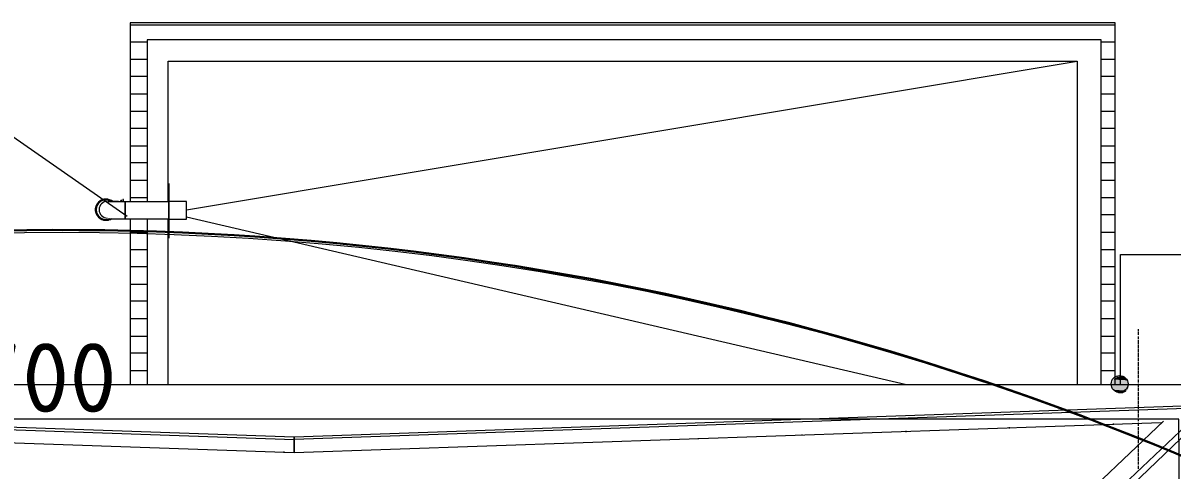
# Model space of a CAD drawing. Header units: millimetres. Extents: x -42533 to 645315, y 3457 to 82611.
# Drawn here: x 592579 to 599229, y 55482 to 58067 of the extents above; entities that cross this region are included whole.
import ezdxf

# ---------------------------------------------------------------- set-up
doc = ezdxf.new("R2010")
doc.units = ezdxf.units.MM
for name, color, linetype, true_color in [('PDF _!ЭОМ.Молниезащита', 7, 'Continuous', 0x954a95), ('PDF _Аннотация', 7, 'Continuous', 0xbababa), ('PDF _Антураж', 7, 'Continuous', 0xbababa), ('PDF _Каркас', 7, 'Continuous', 0xbababa), ('PDF _Крыша', 7, 'Continuous', 0xbababa), ('PDF _Крыша штриховка', 7, 'Continuous', 0xbababa), ('PDF _Обобщенные модели', 7, 'Continuous', 0xbababa), ('PDF _Оборудование', 7, 'Continuous', 0xbababa), ('PDF _Ограждение', 7, 'Continuous', 0xbababa), ('PDF _Оси', 7, 'Continuous', 0xbababa), ('PDF _Отметки', 7, 'Continuous', 0xbababa), ('PDF _Перекрытие', 7, 'Continuous', 0xbababa), ('PDF _Потолки', 7, 'Continuous', 0xbababa), ('PDF _Потолки штриховка', 7, 'Continuous', 0xbababa)]:
    doc.layers.add(name, color=color, linetype=linetype, true_color=true_color)
doc.layers.add('PDF _Линии', color=7, linetype='Continuous')
doc.layers.add('PDF _Текст', color=7, linetype='Continuous')
doc.styles.add('PDF ISOCPEUR', font='isocpeur.ttf')

msp = doc.modelspace()

# ---------------------------------------------------------------- linework, layer by layer
at = {"layer": 'PDF _!ЭОМ.Молниезащита', "color": 1, "lineweight": 30}
msp.add_lwpolyline([(606301.1, 30064.4, 0.304456), (607186.6, 48735.9, 0.290106), (591089.9, 56784)], format="xyb", dxfattribs=at)
at = {"layer": 'PDF _!ЭОМ.Молниезащита', "lineweight": 13}
msp.add_circle((592805, 40061.1), 16795.3, dxfattribs=at)
at = {"layer": 'PDF _Аннотация', "color": 8, "lineweight": 9}
msp.add_lwpolyline([(591691.3, 57694.6), (592110.6, 57694.6), (593182.1, 56949.2)], dxfattribs=at)
at = {"layer": 'PDF _Антураж', "color": 8, "lineweight": 18}
for points in [[(588934.1, 55856.4), (588934.1, 55839.5), (594147.8, 55657.4), (594147.8, 55585.4), (594147.8, 55657.4), (594152, 55674.3)], [(599365.7, 55776), (599365.7, 55839.5), (594147.8, 55657.4), (594147.8, 55674.3)], [(599166.7, 55754.8), (594147.8, 55581.1), (589133.1, 55754.8)]]:
    msp.add_lwpolyline(points, dxfattribs=at)
at = {"layer": 'PDF _Каркас', "lineweight": 9}
for points in [[(593076.7, 57046.2, -0.102195), (593098.8, 57034.3, 0.177321), (593059.1, 57048.8, 0.414214), (592997.7, 56987.4, -0.058285), (592999.4, 57001.6)], [(593071, 57043.3, -0.078585), (593087.7, 57036.9, -0.01656), (593091.1, 57034.8, 0.600877), (593001.9, 56987.4, 0.534911), (593081.1, 56934.6, -0.042114), (593071, 56931.5)], [(593004.7, 57005, 0.07861), (593001.9, 56987.4, 0.07861), (593004.7, 56969.8)], [(593047.2, 57043.3, 0.078585), (593030.5, 57036.9, 0.07861), (593016.6, 57025.7)], [(593073.3, 57047.2, 0.058285), (593059.1, 57048.8, 0.058285), (593045, 57047.2)], [(592999.4, 56973.2, -0.058285), (592997.7, 56987.4, 0.414214), (593059.1, 56926, 0.141631), (593091.9, 56935.5, -0.068681), (593076.7, 56928.6)], [(593000.3, 56969.8, 0.054079), (593005.4, 56957.6, 0.058285), (593014.5, 56945.3)], [(593016.6, 56949.1, 0.07861), (593030.5, 56937.9, 0.078585), (593047.2, 56931.5)], [(593045, 56927.6, 0.058285), (593059.1, 56926, 0.058285), (593073.3, 56927.6)]]:
    msp.add_lwpolyline(points, format="xyb", dxfattribs=at)
for radius, start, end in [(61.4, 136.65908, 163.3391), (57.2, 143.98145, 156.64303), (61.4, 106.65509, 133.34104), (57.2, 83.35292, 96.64708), (57.2, 203.35681, 216.64463), (61.4, 226.65908, 253.3391), (57.2, 263.35292, 276.64708)]:
    msp.add_arc((593059.1, 56987.4), radius, start, end, dxfattribs=at)
at = {"layer": 'PDF _Крыша', "color": 8, "lineweight": 9}
for points in [[(593419.3, 57033.9), (593419.3, 57847), (598679.6, 57847)], [(593525.2, 56987.3), (598679.6, 57847), (598679.6, 55975)], [(593419.3, 55975), (593419.3, 56932.2)], [(597692.8, 55975), (593525.2, 56944.9)]]:
    msp.add_lwpolyline(points, dxfattribs=at)
at = {"layer": 'PDF _Крыша штриховка', "color": 8, "lineweight": 9}
for points in [[(598285.7, 55729.4), (598285.7, 55720.9)], [(598887.2, 55750.6), (598887.2, 55742.1)], [(596485.7, 55665.8), (596485.7, 55661.6)], [(597087.1, 55687), (597087.1, 55682.8)], [(597688.5, 55708.2), (597688.5, 55699.7)], [(592885.7, 55627.7), (592885.7, 55623.5)], [(593487.1, 55606.5), (593487.1, 55602.3)], [(594685.7, 55602.3), (594685.7, 55598.1)], [(595287.1, 55623.5), (595287.1, 55619.3)], [(595888.5, 55644.7), (595888.5, 55640.4)], [(594088.5, 55589.6), (594088.5, 55581.1)]]:
    msp.add_lwpolyline(points, dxfattribs=at)
at = {"layer": 'PDF _Линии', "color": 8, "lineweight": 9}
msp.add_lwpolyline([(588718.1, 55975), (588718.1, 55500.7), (588790.1, 55521.8), (588891.7, 55856.4), (594147.8, 55674.3), (599399.6, 55856.4), (599522.5, 55627.7), (599581.7, 55610.8), (599581.7, 55975)], close=True, dxfattribs=at)
msp.add_lwpolyline([(584927.4, 11774.9), (593207.6, 11719.9), (593144, 20135.5), (599556.3, 20135.5), (599268.3, 55776), (588900.2, 55776)], dxfattribs=at)
at = {"layer": 'PDF _Обобщенные модели', "color": 8, "lineweight": 18}
for points in [[(593131.3, 57033.9), (593127.1, 57033.9), (593101.7, 57033.9)], [(593161, 57033.9), (593161, 57046.6), (593156.7, 57046.6), (593156.7, 57033.9)]]:
    msp.add_lwpolyline(points, dxfattribs=at)
msp.add_lwpolyline([(593142.7, 57039.3, -0.042545), (593150, 57040.3, 0.02838), (593145, 57039.7)], format="xyb", dxfattribs=at)
at = {"layer": 'PDF _Обобщенные модели', "lineweight": 18}
for centre, start, end in [((593152.3, 56995.9), 77.47571, 86.67665), ((593152.3, 56991.6), 80.46896, 86.68778)]:
    msp.add_arc(centre, 44.5, start, end, dxfattribs=at)
at = {"layer": 'PDF _Оборудование', "lineweight": 18}
for points in [[(593423.6, 57139.7), (593423.6, 57139.7)], [(593072, 57033.9), (593169.4, 57033.9), (593169.4, 56932.2), (593072, 56932.2)], [(593423.6, 56932.2), (593169.4, 56932.2), (593169.4, 57033.9), (593423.6, 57033.9)], [(593423.6, 56822.1), (593423.6, 56822.1)]]:
    msp.add_lwpolyline(points, dxfattribs=at)
for points in [[(593423.6, 57101.6), (593423.6, 56860.2), (593423.6, 56822.1), (593423.6, 56860.2), (593423.6, 57101.6), (593423.6, 57139.7)], [(593423.6, 56932.2), (593525.2, 56932.2), (593525.2, 57033.9), (593423.6, 57033.9)]]:
    msp.add_lwpolyline(points, close=True, dxfattribs=at)
msp.add_arc((593067.6, 56987.4), 48.7, 90.00003, 269.99997, dxfattribs=at)
at = {"layer": 'PDF _Ограждение', "color": 8, "lineweight": 9}
for points in [[(599179.4, 55763.3), (598789.7, 55394.8)], [(599348.8, 55776), (598946.4, 55394.8)], [(598997.3, 55394.8), (599374.2, 55754.8)]]:
    msp.add_lwpolyline(points, dxfattribs=at)
at = {"layer": 'PDF _Оси', "color": 8, "lineweight": 9}
for points in [[(599035.4, 56284.2), (599035.4, 56296.9)], [(599035.4, 56263), (599035.4, 56280)], [(599035.4, 56258.8), (599035.4, 56258.8)], [(599035.4, 56237.6), (599035.4, 56254.6)], [(599035.4, 56212.2), (599035.4, 56233.4)], [(599035.4, 56186.8), (599035.4, 56208)], [(599035.4, 56161.4), (599035.4, 56182.6)], [(599035.4, 56136), (599035.4, 56157.1)], [(599035.4, 56110.6), (599035.4, 56131.7)], [(599035.4, 56085.1), (599035.4, 56106.3)], [(599035.4, 56059.7), (599035.4, 56080.9)], [(599035.4, 56034.3), (599035.4, 56055.5)], [(599035.4, 56013.1), (599035.4, 56030.1)], [(599035.4, 56008.9), (599035.4, 56008.9)], [(599035.4, 55987.7), (599035.4, 56004.7)], [(599035.4, 55983.5), (599035.4, 55983.5)], [(599035.4, 55962.3), (599035.4, 55979.3)], [(599035.4, 55936.9), (599035.4, 55958.1)], [(599035.4, 55911.5), (599035.4, 55932.7)], [(599035.4, 55886.1), (599035.4, 55907.3)], [(599035.4, 55860.7), (599035.4, 55881.8)], [(599035.4, 55835.3), (599035.4, 55856.4)], [(599035.4, 55809.8), (599035.4, 55831)], [(599035.4, 55784.4), (599035.4, 55805.6)], [(599035.4, 55763.3), (599035.4, 55780.2)], [(599035.4, 55759), (599035.4, 55759)], [(599035.4, 55737.8), (599035.4, 55754.8)], [(599035.4, 55733.6), (599035.4, 55733.6)], [(599035.4, 55712.4), (599035.4, 55729.4)], [(599035.4, 55687), (599035.4, 55708.2)], [(599035.4, 55661.6), (599035.4, 55682.8)], [(599035.4, 55636.2), (599035.4, 55657.4)], [(599035.4, 55610.8), (599035.4, 55632)], [(599035.4, 55585.4), (599035.4, 55606.5)], [(599035.4, 55560), (599035.4, 55581.1)], [(599035.4, 55534.5), (599035.4, 55555.7)], [(599035.4, 55513.4), (599035.4, 55530.3)], [(599035.4, 55509.1), (599035.4, 55509.1)], [(599035.4, 55488), (599035.4, 55504.9)], [(599035.4, 55483.7), (599035.4, 55483.7)]]:
    msp.add_lwpolyline(points, dxfattribs=at)
at = {"layer": 'PDF _Отметки', "color": 8, "lineweight": 20}
msp.add_lwpolyline([(598929.5, 55975), (598929.5, 56728.9), (600030.7, 56728.9)], dxfattribs=at)
at = {"layer": 'PDF _Отметки', "lineweight": 9}
msp.add_circle((598925.3, 55979.3), 48.7, dxfattribs=at)
at = {"layer": 'PDF _Отметки', "transparency": 33554559}
for points in [[(598887.2, 55996.2), (598976.1, 55992), (598882.9, 55992)], [(598891.4, 56004.7), (598971.9, 56000.4), (598887.2, 56000.4)], [(598971.9, 56000.4), (598887.2, 56000.4), (598976.1, 55996.2)], [(598887.2, 56000.4), (598976.1, 55996.2), (598887.2, 55996.2)], [(598976.1, 55996.2), (598887.2, 55996.2), (598976.1, 55992)], [(598895.6, 56008.9), (598967.6, 56004.7), (598891.4, 56004.7)], [(598967.6, 56004.7), (598891.4, 56004.7), (598971.9, 56000.4)], [(598899.9, 56013.1), (598963.4, 56013.1), (598895.6, 56013.1)], [(598963.4, 56013.1), (598895.6, 56013.1), (598967.6, 56008.9)], [(598895.6, 56013.1), (598967.6, 56008.9), (598895.6, 56008.9)], [(598967.6, 56008.9), (598895.6, 56008.9), (598967.6, 56004.7)], [(598904.1, 56017.4), (598959.2, 56013.1), (598899.9, 56013.1)], [(598959.2, 56013.1), (598899.9, 56013.1), (598963.4, 56013.1)], [(598908.3, 56017.4), (598954.9, 56017.4), (598904.1, 56017.4)], [(598954.9, 56017.4), (598904.1, 56017.4), (598959.2, 56013.1)], [(598912.6, 56021.6), (598950.7, 56017.4), (598908.3, 56017.4)], [(598950.7, 56017.4), (598908.3, 56017.4), (598954.9, 56017.4)], [(598921, 56021.6), (598946.4, 56021.6), (598912.6, 56021.6)], [(598946.4, 56021.6), (598912.6, 56021.6), (598950.7, 56017.4)], [(598933.7, 56025.8), (598933.7, 56021.6), (598921, 56021.6)], [(598942.2, 56021.6), (598942.2, 56021.6), (598921, 56021.6)], [(598942.2, 56021.6), (598921, 56021.6), (598933.7, 56021.6)], [(598942.2, 56021.6), (598921, 56021.6), (598946.4, 56021.6)], [(598882.9, 55983.5), (598980.3, 55979.3), (598878.7, 55979.3)], [(598980.3, 55979.3), (598878.7, 55979.3), (598980.3, 55975)], [(598878.7, 55979.3), (598980.3, 55975), (598878.7, 55975)], [(598980.3, 55975), (598878.7, 55975), (598980.3, 55970.8)], [(598878.7, 55975), (598980.3, 55970.8), (598878.7, 55970.8)], [(598980.3, 55970.8), (598878.7, 55970.8), (598980.3, 55966.6)], [(598878.7, 55970.8), (598980.3, 55966.6), (598882.9, 55966.6)], [(598976.1, 55992), (598882.9, 55992), (598976.1, 55987.7)], [(598882.9, 55992), (598976.1, 55987.7), (598882.9, 55987.7)], [(598976.1, 55987.7), (598882.9, 55987.7), (598980.3, 55983.5)], [(598882.9, 55987.7), (598980.3, 55983.5), (598882.9, 55983.5)], [(598980.3, 55983.5), (598882.9, 55983.5), (598980.3, 55979.3)], [(598980.3, 55966.6), (598882.9, 55966.6), (598976.1, 55958.1)], [(598882.9, 55966.6), (598976.1, 55958.1), (598882.9, 55958.1)], [(598976.1, 55958.1), (598882.9, 55958.1), (598976.1, 55953.8)], [(598882.9, 55958.1), (598976.1, 55953.8), (598882.9, 55953.8)], [(598976.1, 55953.8), (598882.9, 55953.8), (598976.1, 55949.6)], [(598882.9, 55953.8), (598976.1, 55949.6), (598887.2, 55949.6)], [(598976.1, 55949.6), (598887.2, 55949.6), (598971.9, 55945.4)], [(598887.2, 55949.6), (598971.9, 55945.4), (598887.2, 55945.4)], [(598971.9, 55945.4), (598887.2, 55945.4), (598967.6, 55941.1)], [(598887.2, 55945.4), (598967.6, 55941.1), (598891.4, 55941.1)], [(598967.6, 55941.1), (598891.4, 55941.1), (598895.6, 55941.1)], [(598891.4, 55941.1), (598967.6, 55941.1), (598967.6, 55941.1)], [(598967.6, 55941.1), (598895.6, 55941.1), (598963.4, 55936.9)], [(598895.6, 55941.1), (598963.4, 55936.9), (598895.6, 55936.9)], [(598963.4, 55936.9), (598895.6, 55936.9), (598959.2, 55932.7)], [(598895.6, 55936.9), (598959.2, 55932.7), (598899.9, 55932.7)], [(598959.2, 55932.7), (598899.9, 55932.7), (598954.9, 55932.7)], [(598899.9, 55932.7), (598954.9, 55932.7), (598904.1, 55932.7)], [(598954.9, 55932.7), (598904.1, 55932.7), (598950.7, 55928.4)], [(598904.1, 55932.7), (598950.7, 55928.4), (598908.3, 55928.4)], [(598950.7, 55928.4), (598908.3, 55928.4), (598946.4, 55928.4)], [(598908.3, 55928.4), (598946.4, 55928.4), (598912.6, 55928.4)], [(598946.4, 55928.4), (598912.6, 55928.4), (598942.2, 55924.2)], [(598912.6, 55928.4), (598942.2, 55924.2), (598921, 55924.2)], [(598921, 55924.2), (598933.7, 55924.2), (598933.7, 55924.2)], [(598933.7, 55924.2), (598933.7, 55924.2), (598921, 55924.2)], [(598933.7, 55924.2), (598921, 55924.2), (598942.2, 55924.2)]]:
    msp.add_solid(points, dxfattribs=at)
at = {"layer": 'PDF _Перекрытие', "color": 8, "lineweight": 18}
for points in [[(598819.4, 55975), (598819.4, 57969.9), (593296.5, 57969.9), (593296.5, 57033.9)], [(593296.5, 56932.2), (593296.5, 55975)]]:
    msp.add_lwpolyline(points, dxfattribs=at)
at = {"layer": 'PDF _Потолки', "lineweight": 9}
for points in [[(598899.9, 55975), (598899.9, 58067.3), (593199.1, 58067.3), (593199.1, 57033.9)], [(593199.1, 56932.2), (593199.1, 55975)]]:
    msp.add_lwpolyline(points, dxfattribs=at)
at = {"layer": 'PDF _Потолки штриховка', "lineweight": 18}
for points in [[(598899.9, 58054.6), (593199.1, 58054.6)], [(593296.5, 57957.2), (593199.1, 57957.2)], [(598899.9, 57957.2), (598819.4, 57957.2)], [(593296.5, 57855.5), (593199.1, 57855.5)], [(598899.9, 57855.5), (598819.4, 57855.5)], [(593296.5, 57758.1), (593199.1, 57758.1)], [(598899.9, 57758.1), (598819.4, 57758.1)], [(593296.5, 57656.5), (593199.1, 57656.5)], [(598899.9, 57656.5), (598819.4, 57656.5)], [(593296.5, 57554.8), (593199.1, 57554.8)], [(598899.9, 57554.8), (598819.4, 57554.8)], [(593296.5, 57457.4), (593199.1, 57457.4)], [(598899.9, 57457.4), (598819.4, 57457.4)], [(593296.5, 57355.7), (593199.1, 57355.7)], [(598899.9, 57355.7), (598819.4, 57355.7)], [(593296.5, 57258.3), (593199.1, 57258.3)], [(598899.9, 57258.3), (598819.4, 57258.3)], [(593296.5, 57156.7), (593199.1, 57156.7)], [(598899.9, 57156.7), (598819.4, 57156.7)], [(593296.5, 57055), (593199.1, 57055)], [(598899.9, 57055), (598819.4, 57055)], [(598899.9, 56957.6), (598819.4, 56957.6)], [(593296.5, 56856), (593199.1, 56856)], [(598899.9, 56856), (598819.4, 56856)], [(593296.5, 56754.3), (593199.1, 56754.3)], [(598899.9, 56754.3), (598819.4, 56754.3)], [(593296.5, 56656.9), (593199.1, 56656.9)], [(598899.9, 56656.9), (598819.4, 56656.9)], [(593296.5, 56555.3), (593199.1, 56555.3)], [(598899.9, 56555.3), (598819.4, 56555.3)], [(593296.5, 56457.9), (593199.1, 56457.9)], [(598899.9, 56457.9), (598819.4, 56457.9)], [(593296.5, 56356.2), (593199.1, 56356.2)], [(598899.9, 56356.2), (598819.4, 56356.2)], [(593296.5, 56254.6), (593199.1, 56254.6)], [(598899.9, 56254.6), (598819.4, 56254.6)], [(593296.5, 56157.1), (593199.1, 56157.1)], [(598899.9, 56157.1), (598819.4, 56157.1)], [(593296.5, 56055.5), (593199.1, 56055.5)], [(598899.9, 56055.5), (598819.4, 56055.5)]]:
    msp.add_lwpolyline(points, dxfattribs=at)

# ---------------------------------------------------------------- texts
at = {"layer": 'PDF _Текст', "color": 7, "insert": (589503.4, 55968.5), "char_height": 400.051, "attachment_point": 4, "style": 'PDF ISOCPEUR'}
msp.add_mtext('на отм. +0,700', dxfattribs=at)

doc.saveas('drawing.dxf')
